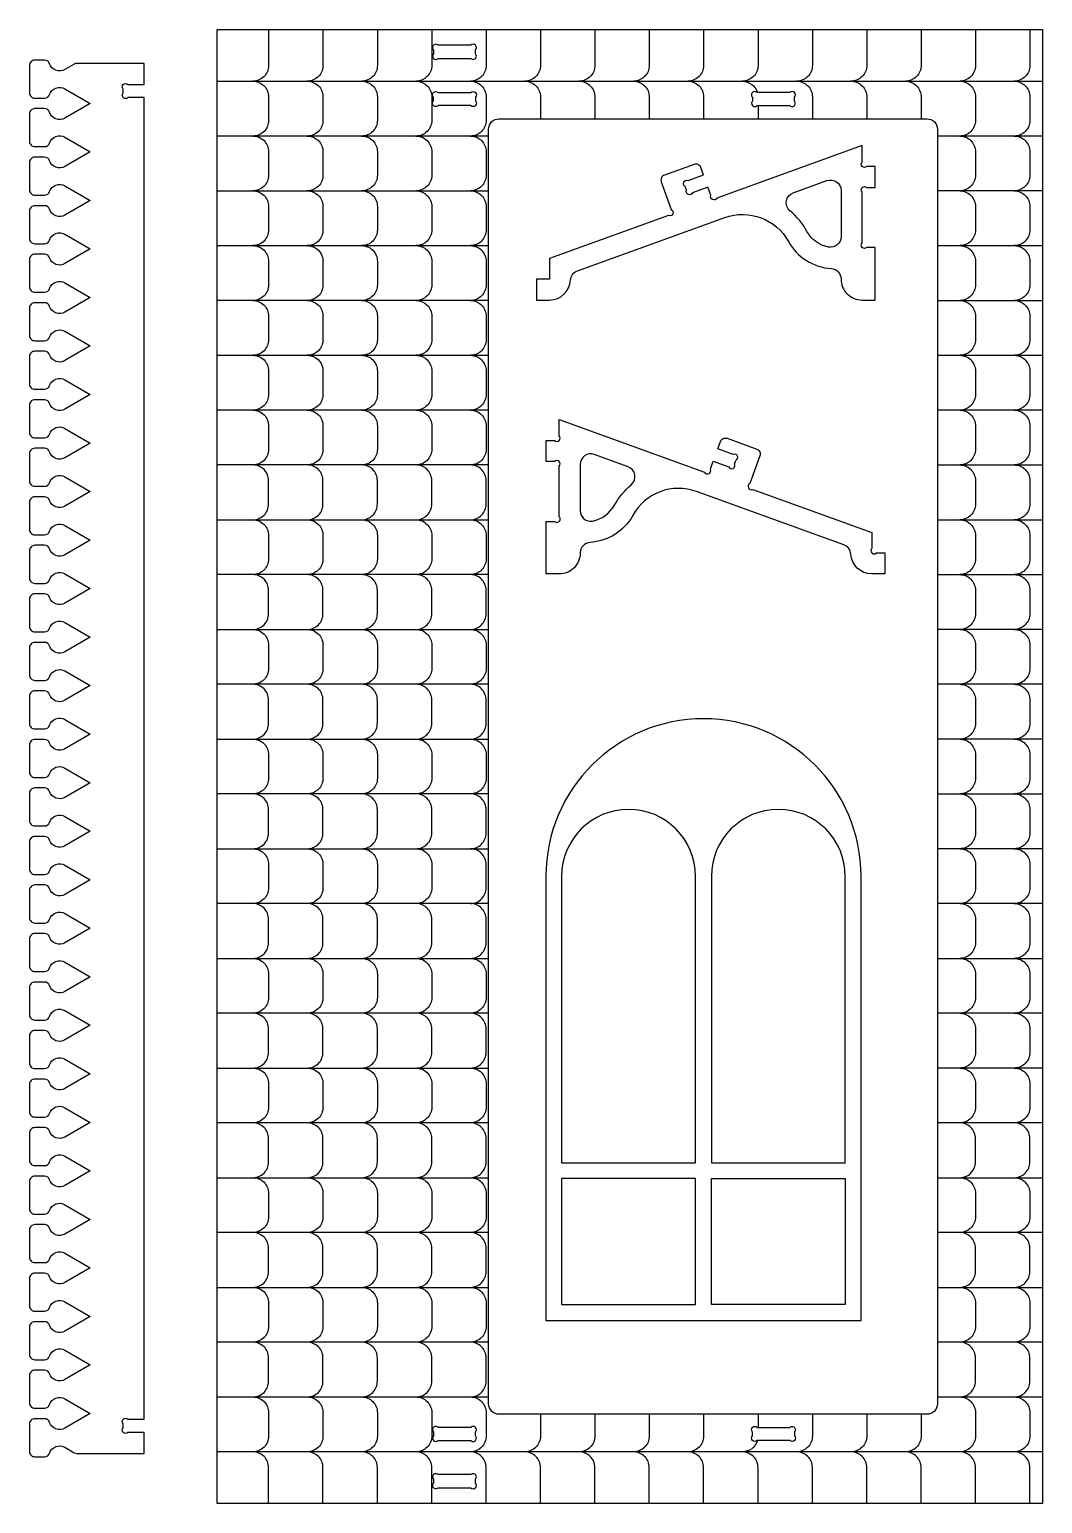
# Model space of a CAD drawing. Extents: x 3712 to 3901, y 1385 to 1507.
# Drawn here: x 3807.3 to 3845.9, y 1450.6 to 1506.8 of the extents above; entities that cross this region are included whole.
import ezdxf

# ---------------------------------------------------------------- set-up
doc = ezdxf.new("R2010")
doc.units = 0
doc.header["$MEASUREMENT"] = 0
doc.layers.add('LAYER1', color=18, linetype='CONTINUOUS')

msp = doc.modelspace()

# ---------------------------------------------------------------- linework, layer by layer
at = {"layer": 'LAYER1'}
for points in [[(3845.88, 1450.648), (3814.466, 1450.648), (3814.466, 1506.768), (3845.88, 1506.768)], [(3827.573, 1458.222), (3832.673, 1458.222), (3832.673, 1463.022), (3827.573, 1463.022)], [(3833.273, 1458.222), (3833.273, 1463.022), (3838.373, 1463.022), (3838.373, 1458.222)]]:
    msp.add_lwpolyline(points, close=True, dxfattribs=at)
for points in [[(3816.419, 1506.768), (3816.419, 1505.4, -0.414214), (3815.819, 1504.8)], [(3818.489, 1506.768), (3818.489, 1505.4, -0.414214), (3817.889, 1504.8)], [(3820.559, 1506.768), (3820.559, 1505.4, -0.414214), (3819.959, 1504.8)], [(3822.629, 1506.768), (3822.629, 1505.4, -0.414214), (3822.029, 1504.8)], [(3824.699, 1506.768), (3824.699, 1505.4, -0.414214), (3824.099, 1504.8)], [(3826.769, 1506.768), (3826.769, 1505.4, -0.414214), (3826.169, 1504.8)], [(3828.839, 1506.768), (3828.839, 1505.4, -0.414214), (3828.239, 1504.8)], [(3830.909, 1506.768), (3830.909, 1505.4, -0.414214), (3830.309, 1504.8)], [(3832.979, 1506.768), (3832.979, 1505.4, -0.414214), (3832.379, 1504.8)], [(3835.049, 1506.768), (3835.049, 1505.4, -0.414214), (3834.449, 1504.8)], [(3837.119, 1506.768), (3837.119, 1505.4, -0.414214), (3836.519, 1504.8)], [(3839.189, 1506.768), (3839.189, 1505.4, -0.414214), (3838.589, 1504.8)], [(3841.259, 1506.768), (3841.259, 1505.4, -0.414214), (3840.659, 1504.8)], [(3843.329, 1506.768), (3843.329, 1505.4, -0.414214), (3842.729, 1504.8)], [(3845.399, 1506.768), (3845.399, 1505.4, -0.414214), (3844.799, 1504.8)], [(3815.819, 1504.8, -0.414214), (3816.419, 1504.2), (3816.419, 1503.312, -0.414214), (3815.819, 1502.712)], [(3817.889, 1504.8, -0.414214), (3818.489, 1504.2), (3818.489, 1503.312, -0.414214), (3817.889, 1502.712)], [(3819.959, 1504.8, -0.414214), (3820.559, 1504.2), (3820.559, 1503.312, -0.414214), (3819.959, 1502.712)], [(3822.029, 1504.8, -0.414214), (3822.629, 1504.2), (3822.629, 1503.312, -0.414214), (3822.029, 1502.712)], [(3824.099, 1504.8, -0.414214), (3824.699, 1504.2), (3824.699, 1503.312, -0.414214), (3824.099, 1502.712)], [(3826.169, 1504.8, -0.414214), (3826.769, 1504.2), (3826.769, 1503.368)], [(3828.239, 1504.8, -0.414214), (3828.839, 1504.2), (3828.839, 1503.368)], [(3830.309, 1504.8, -0.414214), (3830.909, 1504.2), (3830.909, 1503.368)], [(3832.379, 1504.8, -0.414214), (3832.979, 1504.2), (3832.979, 1503.368)], [(3834.449, 1504.8, -0.332931), (3835.025, 1504.368)], [(3836.519, 1504.8, -0.414214), (3837.119, 1504.2), (3837.119, 1503.368)], [(3838.589, 1504.8, -0.414214), (3839.189, 1504.2), (3839.189, 1503.368)], [(3840.659, 1504.8, -0.414214), (3841.259, 1504.2), (3841.259, 1503.368)], [(3842.729, 1504.8, -0.414214), (3843.329, 1504.2), (3843.329, 1503.312, -0.414214), (3842.729, 1502.712)], [(3844.799, 1504.8, -0.414214), (3845.399, 1504.2), (3845.399, 1503.312, -0.414214), (3844.799, 1502.712)], [(3815.819, 1502.712, -0.414214), (3816.419, 1502.112), (3816.419, 1501.225, -0.414214), (3815.819, 1500.625)], [(3817.889, 1502.712, -0.414214), (3818.489, 1502.112), (3818.489, 1501.225, -0.414214), (3817.889, 1500.625)], [(3819.959, 1502.712, -0.414214), (3820.559, 1502.112), (3820.559, 1501.225, -0.414214), (3819.959, 1500.625)], [(3822.029, 1502.712, -0.414214), (3822.629, 1502.112), (3822.629, 1501.225, -0.414214), (3822.029, 1500.625)], [(3824.099, 1502.712, -0.414214), (3824.699, 1502.112), (3824.699, 1501.225, -0.414214), (3824.099, 1500.625)], [(3842.729, 1502.712, -0.414214), (3843.329, 1502.112), (3843.329, 1501.225, -0.414214), (3842.729, 1500.625)], [(3844.799, 1502.712, -0.414214), (3845.399, 1502.112), (3845.399, 1501.225, -0.414214), (3844.799, 1500.625)], [(3815.819, 1500.625, -0.414214), (3816.419, 1500.025), (3816.419, 1499.138, -0.414214), (3815.819, 1498.538)], [(3817.889, 1500.625, -0.414214), (3818.489, 1500.025), (3818.489, 1499.138, -0.414214), (3817.889, 1498.538)], [(3819.959, 1500.625, -0.414214), (3820.559, 1500.025), (3820.559, 1499.138, -0.414214), (3819.959, 1498.538)], [(3822.029, 1500.625, -0.414214), (3822.629, 1500.025), (3822.629, 1499.138, -0.414214), (3822.029, 1498.538)], [(3824.099, 1500.625, -0.414214), (3824.699, 1500.025), (3824.699, 1499.138, -0.414214), (3824.099, 1498.538)], [(3842.729, 1500.625, -0.414214), (3843.329, 1500.025), (3843.329, 1499.138, -0.414214), (3842.729, 1498.538)], [(3844.799, 1500.625, -0.414214), (3845.399, 1500.025), (3845.399, 1499.138, -0.414214), (3844.799, 1498.538)], [(3815.819, 1498.538, -0.414214), (3816.419, 1497.938), (3816.419, 1497.05, -0.414214), (3815.819, 1496.45)], [(3817.889, 1498.538, -0.414214), (3818.489, 1497.938), (3818.489, 1497.05, -0.414214), (3817.889, 1496.45)], [(3819.959, 1498.538, -0.414214), (3820.559, 1497.938), (3820.559, 1497.05, -0.414214), (3819.959, 1496.45)], [(3822.029, 1498.538, -0.414214), (3822.629, 1497.938), (3822.629, 1497.05, -0.414214), (3822.029, 1496.45)], [(3824.099, 1498.538, -0.414214), (3824.699, 1497.938), (3824.699, 1497.05, -0.414214), (3824.099, 1496.45)], [(3842.729, 1498.538, -0.414214), (3843.329, 1497.938), (3843.329, 1497.05, -0.414214), (3842.729, 1496.45)], [(3844.799, 1498.538, -0.414214), (3845.399, 1497.938), (3845.399, 1497.05, -0.414214), (3844.799, 1496.45)], [(3815.819, 1496.45, -0.414214), (3816.419, 1495.85), (3816.419, 1494.963, -0.414214), (3815.819, 1494.363)], [(3817.889, 1496.45, -0.414214), (3818.489, 1495.85), (3818.489, 1494.963, -0.414214), (3817.889, 1494.363)], [(3819.959, 1496.45, -0.414214), (3820.559, 1495.85), (3820.559, 1494.963, -0.414214), (3819.959, 1494.363)], [(3822.029, 1496.45, -0.414214), (3822.629, 1495.85), (3822.629, 1494.963, -0.414214), (3822.029, 1494.363)], [(3824.099, 1496.45, -0.414214), (3824.699, 1495.85), (3824.699, 1494.963, -0.414214), (3824.099, 1494.363)], [(3842.729, 1496.45, -0.414214), (3843.329, 1495.85), (3843.329, 1494.963, -0.414214), (3842.729, 1494.363)], [(3844.799, 1496.45, -0.414214), (3845.399, 1495.85), (3845.399, 1494.963, -0.414214), (3844.799, 1494.363)], [(3815.819, 1494.363, -0.414214), (3816.419, 1493.763), (3816.419, 1492.876, -0.414214), (3815.819, 1492.276)], [(3817.889, 1494.363, -0.414214), (3818.489, 1493.763), (3818.489, 1492.876, -0.414214), (3817.889, 1492.276)], [(3819.959, 1494.363, -0.414214), (3820.559, 1493.763), (3820.559, 1492.876, -0.414214), (3819.959, 1492.276)], [(3822.029, 1494.363, -0.414214), (3822.629, 1493.763), (3822.629, 1492.876, -0.414214), (3822.029, 1492.276)], [(3824.099, 1494.363, -0.414214), (3824.699, 1493.763), (3824.699, 1492.876, -0.414214), (3824.099, 1492.276)], [(3842.729, 1494.363, -0.414214), (3843.329, 1493.763), (3843.329, 1492.876, -0.414214), (3842.729, 1492.276)], [(3844.799, 1494.363, -0.414214), (3845.399, 1493.763), (3845.399, 1492.876, -0.414214), (3844.799, 1492.276)], [(3815.819, 1492.276, -0.414214), (3816.419, 1491.676), (3816.419, 1490.789, -0.414214), (3815.819, 1490.189)], [(3817.889, 1492.276, -0.414214), (3818.489, 1491.676), (3818.489, 1490.789, -0.414214), (3817.889, 1490.189)], [(3819.959, 1492.276, -0.414214), (3820.559, 1491.676), (3820.559, 1490.789, -0.414214), (3819.959, 1490.189)], [(3822.029, 1492.276, -0.414214), (3822.629, 1491.676), (3822.629, 1490.789, -0.414214), (3822.029, 1490.189)], [(3824.099, 1492.276, -0.414214), (3824.699, 1491.676), (3824.699, 1490.789, -0.414214), (3824.099, 1490.189)], [(3842.729, 1492.276, -0.414214), (3843.329, 1491.676), (3843.329, 1490.789, -0.414214), (3842.729, 1490.189)], [(3844.799, 1492.276, -0.414214), (3845.399, 1491.676), (3845.399, 1490.789, -0.414214), (3844.799, 1490.189)], [(3815.819, 1488.101, 0.414214), (3816.419, 1488.701), (3816.419, 1489.589, 0.414214), (3815.819, 1490.189)], [(3817.889, 1488.101, 0.414214), (3818.489, 1488.701), (3818.489, 1489.589, 0.414214), (3817.889, 1490.189)], [(3819.959, 1488.101, 0.414214), (3820.559, 1488.701), (3820.559, 1489.589, 0.414214), (3819.959, 1490.189)], [(3822.029, 1488.101, 0.414214), (3822.629, 1488.701), (3822.629, 1489.589, 0.414214), (3822.029, 1490.189)], [(3824.099, 1488.101, 0.414214), (3824.699, 1488.701), (3824.699, 1489.589, 0.414214), (3824.099, 1490.189)], [(3842.729, 1490.189, -0.414214), (3843.329, 1489.589), (3843.329, 1488.701, -0.414214), (3842.729, 1488.101)], [(3844.799, 1490.189, -0.414214), (3845.399, 1489.589), (3845.399, 1488.701, -0.414214), (3844.799, 1488.101)], [(3815.819, 1488.101, -0.414214), (3816.419, 1487.501), (3816.419, 1486.614, -0.414214), (3815.819, 1486.014)], [(3817.889, 1488.101, -0.414214), (3818.489, 1487.501), (3818.489, 1486.614, -0.414214), (3817.889, 1486.014)], [(3819.959, 1488.101, -0.414214), (3820.559, 1487.501), (3820.559, 1486.614, -0.414214), (3819.959, 1486.014)], [(3822.029, 1488.101, -0.414214), (3822.629, 1487.501), (3822.629, 1486.614, -0.414214), (3822.029, 1486.014)], [(3824.099, 1488.101, -0.414214), (3824.699, 1487.501), (3824.699, 1486.614, -0.414214), (3824.099, 1486.014)], [(3842.729, 1488.101, -0.414214), (3843.329, 1487.501), (3843.329, 1486.614, -0.414214), (3842.729, 1486.014)], [(3844.799, 1488.101, -0.414214), (3845.399, 1487.501), (3845.399, 1486.614, -0.414214), (3844.799, 1486.014)], [(3815.819, 1483.927, 0.414214), (3816.419, 1484.527), (3816.419, 1485.414, 0.414214), (3815.819, 1486.014)], [(3817.889, 1483.927, 0.414214), (3818.489, 1484.527), (3818.489, 1485.414, 0.414214), (3817.889, 1486.014)], [(3819.959, 1483.927, 0.414214), (3820.559, 1484.527), (3820.559, 1485.414, 0.414214), (3819.959, 1486.014)], [(3822.029, 1483.927, 0.414214), (3822.629, 1484.527), (3822.629, 1485.414, 0.414214), (3822.029, 1486.014)], [(3824.099, 1483.927, 0.414214), (3824.699, 1484.527), (3824.699, 1485.414, 0.414214), (3824.099, 1486.014)], [(3842.729, 1486.014, -0.414214), (3843.329, 1485.414), (3843.329, 1484.527, -0.414214), (3842.729, 1483.927)], [(3844.799, 1486.014, -0.414214), (3845.399, 1485.414), (3845.399, 1484.527, -0.414214), (3844.799, 1483.927)], [(3815.819, 1483.927, -0.414214), (3816.419, 1483.327), (3816.419, 1482.439, -0.414214), (3815.819, 1481.839)], [(3817.889, 1483.927, -0.414214), (3818.489, 1483.327), (3818.489, 1482.439, -0.414214), (3817.889, 1481.839)], [(3819.959, 1483.927, -0.414214), (3820.559, 1483.327), (3820.559, 1482.439, -0.414214), (3819.959, 1481.839)], [(3822.029, 1483.927, -0.414214), (3822.629, 1483.327), (3822.629, 1482.439, -0.414214), (3822.029, 1481.839)], [(3824.099, 1483.927, -0.414214), (3824.699, 1483.327), (3824.699, 1482.439, -0.414214), (3824.099, 1481.839)], [(3842.729, 1483.927, -0.414214), (3843.329, 1483.327), (3843.329, 1482.439, -0.414214), (3842.729, 1481.839)], [(3844.799, 1483.927, -0.414214), (3845.399, 1483.327), (3845.399, 1482.439, -0.414214), (3844.799, 1481.839)], [(3815.819, 1479.752, 0.414214), (3816.419, 1480.352), (3816.419, 1481.239, 0.414214), (3815.819, 1481.839)], [(3817.889, 1479.752, 0.414214), (3818.489, 1480.352), (3818.489, 1481.239, 0.414214), (3817.889, 1481.839)], [(3819.959, 1479.752, 0.414214), (3820.559, 1480.352), (3820.559, 1481.239, 0.414214), (3819.959, 1481.839)], [(3822.029, 1479.752, 0.414214), (3822.629, 1480.352), (3822.629, 1481.239, 0.414214), (3822.029, 1481.839)], [(3824.099, 1479.752, 0.414214), (3824.699, 1480.352), (3824.699, 1481.239, 0.414214), (3824.099, 1481.839)], [(3842.729, 1481.839, -0.414214), (3843.329, 1481.239), (3843.329, 1480.352, -0.414214), (3842.729, 1479.752)], [(3844.799, 1481.839, -0.414214), (3845.399, 1481.239), (3845.399, 1480.352, -0.414214), (3844.799, 1479.752)], [(3815.819, 1479.752, -0.414214), (3816.419, 1479.152), (3816.419, 1478.265, -0.414214), (3815.819, 1477.665)], [(3817.889, 1479.752, -0.414214), (3818.489, 1479.152), (3818.489, 1478.265, -0.414214), (3817.889, 1477.665)], [(3819.959, 1479.752, -0.414214), (3820.559, 1479.152), (3820.559, 1478.265, -0.414214), (3819.959, 1477.665)], [(3822.029, 1479.752, -0.414214), (3822.629, 1479.152), (3822.629, 1478.265, -0.414214), (3822.029, 1477.665)], [(3824.099, 1479.752, -0.414214), (3824.699, 1479.152), (3824.699, 1478.265, -0.414214), (3824.099, 1477.665)], [(3842.729, 1479.752, -0.414214), (3843.329, 1479.152), (3843.329, 1478.265, -0.414214), (3842.729, 1477.665)], [(3844.799, 1479.752, -0.414214), (3845.399, 1479.152), (3845.399, 1478.265, -0.414214), (3844.799, 1477.665)], [(3815.819, 1475.578, 0.414214), (3816.419, 1476.178), (3816.419, 1477.065, 0.414214), (3815.819, 1477.665)], [(3817.889, 1475.578, 0.414214), (3818.489, 1476.178), (3818.489, 1477.065, 0.414214), (3817.889, 1477.665)], [(3819.959, 1475.578, 0.414214), (3820.559, 1476.178), (3820.559, 1477.065, 0.414214), (3819.959, 1477.665)], [(3822.029, 1475.578, 0.414214), (3822.629, 1476.178), (3822.629, 1477.065, 0.414214), (3822.029, 1477.665)], [(3824.099, 1475.578, 0.414214), (3824.699, 1476.178), (3824.699, 1477.065, 0.414214), (3824.099, 1477.665)], [(3842.729, 1477.665, -0.414214), (3843.329, 1477.065), (3843.329, 1476.178, -0.414214), (3842.729, 1475.578)], [(3844.799, 1477.665, -0.414214), (3845.399, 1477.065), (3845.399, 1476.178, -0.414214), (3844.799, 1475.578)], [(3815.819, 1475.578, -0.414214), (3816.419, 1474.978), (3816.419, 1474.09, -0.414214), (3815.819, 1473.49)], [(3817.889, 1475.578, -0.414214), (3818.489, 1474.978), (3818.489, 1474.09, -0.414214), (3817.889, 1473.49)], [(3819.959, 1475.578, -0.414214), (3820.559, 1474.978), (3820.559, 1474.09, -0.414214), (3819.959, 1473.49)], [(3822.029, 1475.578, -0.414214), (3822.629, 1474.978), (3822.629, 1474.09, -0.414214), (3822.029, 1473.49)], [(3824.099, 1473.49, 0.414214), (3824.699, 1474.09), (3824.699, 1474.978, 0.414214), (3824.099, 1475.578)], [(3842.729, 1475.578, -0.414214), (3843.329, 1474.978), (3843.329, 1474.09, -0.414214), (3842.729, 1473.49)], [(3844.799, 1475.578, -0.414214), (3845.399, 1474.978), (3845.399, 1474.09, -0.414214), (3844.799, 1473.49)], [(3815.819, 1471.403, 0.414214), (3816.419, 1472.003), (3816.419, 1472.89, 0.414214), (3815.819, 1473.49)], [(3817.889, 1471.403, 0.414214), (3818.489, 1472.003), (3818.489, 1472.89, 0.414214), (3817.889, 1473.49)], [(3819.959, 1471.403, 0.414214), (3820.559, 1472.003), (3820.559, 1472.89, 0.414214), (3819.959, 1473.49)], [(3822.029, 1471.403, 0.414214), (3822.629, 1472.003), (3822.629, 1472.89, 0.414214), (3822.029, 1473.49)], [(3824.099, 1471.403, 0.414214), (3824.699, 1472.003), (3824.699, 1472.89, 0.414214), (3824.099, 1473.49)], [(3842.729, 1473.49, -0.414214), (3843.329, 1472.89), (3843.329, 1472.003, -0.414214), (3842.729, 1471.403)], [(3844.799, 1473.49, -0.414214), (3845.399, 1472.89), (3845.399, 1472.003, -0.414214), (3844.799, 1471.403)], [(3815.819, 1471.403, -0.414214), (3816.419, 1470.803), (3816.419, 1469.916, -0.414214), (3815.819, 1469.316)], [(3817.889, 1471.403, -0.414214), (3818.489, 1470.803), (3818.489, 1469.916, -0.414214), (3817.889, 1469.316)], [(3819.959, 1471.403, -0.414214), (3820.559, 1470.803), (3820.559, 1469.916, -0.414214), (3819.959, 1469.316)], [(3822.029, 1471.403, -0.414214), (3822.629, 1470.803), (3822.629, 1469.916, -0.414214), (3822.029, 1469.316)], [(3824.099, 1471.403, -0.414214), (3824.699, 1470.803), (3824.699, 1469.916, -0.414214), (3824.099, 1469.316)], [(3842.729, 1471.403, -0.414214), (3843.329, 1470.803), (3843.329, 1469.916, -0.414214), (3842.729, 1469.316)], [(3844.799, 1471.403, -0.414214), (3845.399, 1470.803), (3845.399, 1469.916, -0.414214), (3844.799, 1469.316)], [(3815.819, 1467.228, 0.414214), (3816.419, 1467.828), (3816.419, 1468.716, 0.414214), (3815.819, 1469.316)], [(3817.889, 1467.228, 0.414214), (3818.489, 1467.828), (3818.489, 1468.716, 0.414214), (3817.889, 1469.316)], [(3819.959, 1467.228, 0.414214), (3820.559, 1467.828), (3820.559, 1468.716, 0.414214), (3819.959, 1469.316)], [(3822.029, 1467.228, 0.414214), (3822.629, 1467.828), (3822.629, 1468.716, 0.414214), (3822.029, 1469.316)], [(3824.099, 1467.228, 0.414214), (3824.699, 1467.828), (3824.699, 1468.716, 0.414214), (3824.099, 1469.316)], [(3842.729, 1469.316, -0.414214), (3843.329, 1468.716), (3843.329, 1467.828, -0.414214), (3842.729, 1467.228)], [(3844.799, 1469.316, -0.414214), (3845.399, 1468.716), (3845.399, 1467.828, -0.414214), (3844.799, 1467.228)], [(3815.819, 1467.228, -0.414214), (3816.419, 1466.628), (3816.419, 1465.741, -0.414214), (3815.819, 1465.141)], [(3817.889, 1467.228, -0.414214), (3818.489, 1466.628), (3818.489, 1465.741, -0.414214), (3817.889, 1465.141)], [(3819.959, 1467.228, -0.414214), (3820.559, 1466.628), (3820.559, 1465.741, -0.414214), (3819.959, 1465.141)], [(3822.029, 1467.228, -0.414214), (3822.629, 1466.628), (3822.629, 1465.741, -0.414214), (3822.029, 1465.141)], [(3824.099, 1467.228, -0.414214), (3824.699, 1466.628), (3824.699, 1465.741, -0.414214), (3824.099, 1465.141)], [(3842.729, 1467.228, -0.414214), (3843.329, 1466.628), (3843.329, 1465.741, -0.414214), (3842.729, 1465.141)], [(3844.799, 1467.228, -0.414214), (3845.399, 1466.628), (3845.399, 1465.741, -0.414214), (3844.799, 1465.141)], [(3815.819, 1463.054, 0.414214), (3816.419, 1463.654), (3816.419, 1464.541, 0.414214), (3815.819, 1465.141)], [(3817.889, 1463.054, 0.414214), (3818.489, 1463.654), (3818.489, 1464.541, 0.414214), (3817.889, 1465.141)], [(3819.959, 1463.054, 0.414214), (3820.559, 1463.654), (3820.559, 1464.541, 0.414214), (3819.959, 1465.141)], [(3822.029, 1463.054, 0.414214), (3822.629, 1463.654), (3822.629, 1464.541, 0.414214), (3822.029, 1465.141)], [(3824.099, 1463.054, 0.414214), (3824.699, 1463.654), (3824.699, 1464.541, 0.414214), (3824.099, 1465.141)], [(3842.729, 1463.054, 0.414214), (3843.329, 1463.654), (3843.329, 1464.541, 0.414214), (3842.729, 1465.141)], [(3844.799, 1463.054, 0.414214), (3845.399, 1463.654), (3845.399, 1464.541, 0.414214), (3844.799, 1465.141)], [(3815.819, 1463.054, -0.414214), (3816.419, 1462.454), (3816.419, 1461.566, -0.414214), (3815.819, 1460.966)], [(3817.889, 1463.054, -0.414214), (3818.489, 1462.454), (3818.489, 1461.566, -0.414214), (3817.889, 1460.966)], [(3819.959, 1463.054, -0.414214), (3820.559, 1462.454), (3820.559, 1461.566, -0.414214), (3819.959, 1460.966)], [(3822.029, 1463.054, -0.414214), (3822.629, 1462.454), (3822.629, 1461.566, -0.414214), (3822.029, 1460.966)], [(3824.099, 1463.054, -0.414214), (3824.699, 1462.454), (3824.699, 1461.566, -0.414214), (3824.099, 1460.966)], [(3842.729, 1463.054, -0.414214), (3843.329, 1462.454), (3843.329, 1461.566, -0.414214), (3842.729, 1460.966)], [(3844.799, 1463.054, -0.414214), (3845.399, 1462.454), (3845.399, 1461.566, -0.414214), (3844.799, 1460.966)], [(3815.819, 1458.879, 0.414214), (3816.419, 1459.479), (3816.419, 1460.366, 0.414214), (3815.819, 1460.966)], [(3817.889, 1458.879, 0.414214), (3818.489, 1459.479), (3818.489, 1460.366, 0.414214), (3817.889, 1460.966)], [(3819.959, 1458.879, 0.414214), (3820.559, 1459.479), (3820.559, 1460.366, 0.414214), (3819.959, 1460.966)], [(3822.029, 1458.879, 0.414214), (3822.629, 1459.479), (3822.629, 1460.366, 0.414214), (3822.029, 1460.966)], [(3824.099, 1458.879, 0.414214), (3824.699, 1459.479), (3824.699, 1460.366, 0.414214), (3824.099, 1460.966)], [(3842.729, 1458.879, 0.414214), (3843.329, 1459.479), (3843.329, 1460.366, 0.414214), (3842.729, 1460.966)], [(3844.799, 1458.879, 0.414214), (3845.399, 1459.479), (3845.399, 1460.366, 0.414214), (3844.799, 1460.966)], [(3815.819, 1458.879, -0.414214), (3816.419, 1458.279), (3816.419, 1457.392, -0.414214), (3815.819, 1456.792)], [(3817.889, 1458.879, -0.414214), (3818.489, 1458.279), (3818.489, 1457.392, -0.414214), (3817.889, 1456.792)], [(3819.959, 1458.879, -0.414214), (3820.559, 1458.279), (3820.559, 1457.392, -0.414214), (3819.959, 1456.792)], [(3822.029, 1458.879, -0.414214), (3822.629, 1458.279), (3822.629, 1457.392, -0.414214), (3822.029, 1456.792)], [(3824.099, 1458.879, -0.414214), (3824.699, 1458.279), (3824.699, 1457.392, -0.414214), (3824.099, 1456.792)], [(3842.729, 1458.879, -0.414214), (3843.329, 1458.279), (3843.329, 1457.392, -0.414214), (3842.729, 1456.792)], [(3844.799, 1458.879, -0.414214), (3845.399, 1458.279), (3845.399, 1457.392, -0.414214), (3844.799, 1456.792)], [(3815.819, 1454.705, 0.414214), (3816.419, 1455.305), (3816.419, 1456.192, 0.414214), (3815.819, 1456.792)], [(3817.889, 1454.705, 0.414214), (3818.489, 1455.305), (3818.489, 1456.192, 0.414214), (3817.889, 1456.792)], [(3819.959, 1454.705, 0.414214), (3820.559, 1455.305), (3820.559, 1456.192, 0.414214), (3819.959, 1456.792)], [(3822.029, 1454.705, 0.414214), (3822.629, 1455.305), (3822.629, 1456.192, 0.414214), (3822.029, 1456.792)], [(3824.099, 1454.705, 0.414214), (3824.699, 1455.305), (3824.699, 1456.192, 0.414214), (3824.099, 1456.792)], [(3842.729, 1454.705, 0.414214), (3843.329, 1455.305), (3843.329, 1456.192, 0.414214), (3842.729, 1456.792)], [(3844.799, 1454.705, 0.414214), (3845.399, 1455.305), (3845.399, 1456.192, 0.414214), (3844.799, 1456.792)], [(3815.819, 1454.705, -0.414214), (3816.419, 1454.105), (3816.419, 1453.217, -0.414214), (3815.819, 1452.617)], [(3817.889, 1454.705, -0.414214), (3818.489, 1454.105), (3818.489, 1453.217, -0.414214), (3817.889, 1452.617)], [(3819.959, 1454.705, -0.414214), (3820.559, 1454.105), (3820.559, 1453.217, -0.414214), (3819.959, 1452.617)], [(3822.029, 1454.705, -0.414214), (3822.629, 1454.105), (3822.629, 1453.217, -0.414214), (3822.029, 1452.617)], [(3824.099, 1454.705, -0.414214), (3824.699, 1454.105), (3824.699, 1453.217, -0.414214), (3824.099, 1452.617)], [(3842.729, 1454.705, -0.414214), (3843.329, 1454.105), (3843.329, 1453.217, -0.414214), (3842.729, 1452.617)], [(3844.799, 1454.705, -0.414214), (3845.399, 1454.105), (3845.399, 1453.217, -0.414214), (3844.799, 1452.617)], [(3826.769, 1454.048), (3826.769, 1453.217, -0.414214), (3826.169, 1452.617)], [(3828.839, 1454.048), (3828.839, 1453.217, -0.414214), (3828.239, 1452.617)], [(3830.909, 1454.048), (3830.909, 1453.217, -0.414214), (3830.309, 1452.617)], [(3832.979, 1454.048), (3832.979, 1453.217, -0.414214), (3832.379, 1452.617)], [(3837.119, 1454.048), (3837.119, 1453.217, -0.414214), (3836.519, 1452.617)], [(3839.189, 1454.048), (3839.189, 1453.217, -0.414214), (3838.589, 1452.617)], [(3841.259, 1454.048), (3841.259, 1453.217, -0.414214), (3840.659, 1452.617)], [(3835.025, 1453.048, -0.332931), (3834.449, 1452.617)], [(3816.419, 1450.648), (3816.419, 1452.017, 0.414214), (3815.819, 1452.617)], [(3818.489, 1450.648), (3818.489, 1452.017, 0.414214), (3817.889, 1452.617)], [(3820.559, 1450.648), (3820.559, 1452.017, 0.414214), (3819.959, 1452.617)], [(3822.629, 1450.648), (3822.629, 1452.017, 0.414214), (3822.029, 1452.617)], [(3824.699, 1450.648), (3824.699, 1452.017, 0.414214), (3824.099, 1452.617)], [(3826.769, 1450.648), (3826.769, 1452.017, 0.414214), (3826.169, 1452.617)], [(3828.839, 1450.648), (3828.839, 1452.017, 0.414214), (3828.239, 1452.617)], [(3830.909, 1450.648), (3830.909, 1452.017, 0.414214), (3830.309, 1452.617)], [(3832.979, 1450.648), (3832.979, 1452.017, 0.414214), (3832.379, 1452.617)], [(3835.049, 1450.648), (3835.049, 1452.017, 0.414214), (3834.449, 1452.617)], [(3837.119, 1450.648), (3837.119, 1452.017, 0.414214), (3836.519, 1452.617)], [(3839.189, 1450.648), (3839.189, 1452.017, 0.414214), (3838.589, 1452.617)], [(3841.259, 1450.648), (3841.259, 1452.017, 0.414214), (3840.659, 1452.617)], [(3843.329, 1450.648), (3843.329, 1452.017, 0.414214), (3842.729, 1452.617)], [(3845.399, 1450.648), (3845.399, 1452.017, 0.414214), (3844.799, 1452.617)]]:
    msp.add_lwpolyline(points, format="xyb", dxfattribs=at)
for points in [[(3822.692, 1505.991), (3822.692, 1505.846, 1), (3822.869, 1505.668), (3824.115, 1505.668, 1), (3824.292, 1505.846), (3824.292, 1505.991, 1), (3824.115, 1506.168), (3822.869, 1506.168, 1)], [(3808.661, 1505.244, -0.475677), (3808.081, 1505.465, 0.32375), (3807.891, 1505.602), (3807.515, 1505.602, 0.414214), (3807.315, 1505.402), (3807.315, 1504.355, 0.414214), (3807.515, 1504.155), (3807.891, 1504.155, 0.32375), (3808.081, 1504.292, -0.475677), (3808.661, 1504.513), (3809.628, 1503.955), (3808.661, 1503.396, -0.475677), (3808.081, 1503.617, 0.32375), (3807.891, 1503.755), (3807.515, 1503.755, 0.414214), (3807.315, 1503.555), (3807.315, 1502.507, 0.414214), (3807.515, 1502.307), (3807.891, 1502.307, 0.32375), (3808.081, 1502.445, -0.475677), (3808.661, 1502.666), (3809.628, 1502.107), (3808.661, 1501.549, -0.475677), (3808.081, 1501.77, 0.32375), (3807.891, 1501.907), (3807.515, 1501.907, 0.414214), (3807.315, 1501.707), (3807.315, 1500.66, 0.414214), (3807.515, 1500.46), (3807.891, 1500.46, 0.32375), (3808.081, 1500.597, -0.475677), (3808.661, 1500.819), (3809.628, 1500.26), (3808.661, 1499.702, -0.475677), (3808.081, 1499.923, 0.32375), (3807.891, 1500.06), (3807.515, 1500.06, 0.414214), (3807.315, 1499.86), (3807.315, 1498.813, 0.414214), (3807.515, 1498.613), (3807.891, 1498.613, 0.32375), (3808.081, 1498.75, -0.475677), (3808.661, 1498.971), (3809.628, 1498.413), (3808.661, 1497.854, -0.475677), (3808.081, 1498.075, 0.32375), (3807.891, 1498.213), (3807.515, 1498.213, 0.414214), (3807.315, 1498.013), (3807.315, 1496.965, 0.414214), (3807.515, 1496.765), (3807.891, 1496.765, 0.32375), (3808.081, 1496.903, -0.475677), (3808.661, 1497.124), (3809.628, 1496.565), (3808.661, 1496.007, -0.475677), (3808.081, 1496.228, 0.32375), (3807.891, 1496.365), (3807.515, 1496.365, 0.414214), (3807.315, 1496.165), (3807.315, 1495.118, 0.414214), (3807.515, 1494.918), (3807.891, 1494.918, 0.32375), (3808.081, 1495.055, -0.475677), (3808.661, 1495.277), (3809.628, 1494.718), (3808.661, 1494.16, -0.475677), (3808.081, 1494.381, 0.32375), (3807.891, 1494.518), (3807.515, 1494.518, 0.414214), (3807.315, 1494.318), (3807.315, 1493.271, 0.414214), (3807.515, 1493.071), (3807.891, 1493.071, 0.32375), (3808.081, 1493.208, -0.475677), (3808.661, 1493.429), (3809.628, 1492.871), (3808.661, 1492.312, -0.475677), (3808.081, 1492.533, 0.32375), (3807.891, 1492.671), (3807.515, 1492.671, 0.414214), (3807.315, 1492.471), (3807.315, 1491.423, 0.414214), (3807.515, 1491.223), (3807.891, 1491.223, 0.32375), (3808.081, 1491.361, -0.475677), (3808.661, 1491.582), (3809.628, 1491.023), (3808.661, 1490.465, -0.475677), (3808.081, 1490.686, 0.32375), (3807.891, 1490.823), (3807.515, 1490.823, 0.414214), (3807.315, 1490.623), (3807.315, 1489.576, 0.414214), (3807.515, 1489.376), (3807.891, 1489.376, 0.32375), (3808.081, 1489.513, -0.475677), (3808.661, 1489.735), (3809.628, 1489.176), (3808.661, 1488.618, -0.475677), (3808.081, 1488.839, 0.32375), (3807.891, 1488.976), (3807.515, 1488.976, 0.414214), (3807.315, 1488.776), (3807.315, 1487.729, 0.414214), (3807.515, 1487.529), (3807.891, 1487.529, 0.32375), (3808.081, 1487.666, -0.475677), (3808.661, 1487.887), (3809.628, 1487.329), (3808.661, 1486.77, -0.475677), (3808.081, 1486.991, 0.32375), (3807.891, 1487.129), (3807.515, 1487.129, 0.414214), (3807.315, 1486.929), (3807.315, 1485.881, 0.414214), (3807.515, 1485.681), (3807.891, 1485.681, 0.32375), (3808.081, 1485.819, -0.475677), (3808.661, 1486.04), (3809.628, 1485.481), (3808.661, 1484.923, -0.475677), (3808.081, 1485.144, 0.32375), (3807.891, 1485.281), (3807.515, 1485.281, 0.414214), (3807.315, 1485.081), (3807.315, 1484.034, 0.414214), (3807.515, 1483.834), (3807.891, 1483.834, 0.32375), (3808.081, 1483.971, -0.475677), (3808.661, 1484.193), (3809.628, 1483.634), (3808.661, 1483.076, -0.475677), (3808.081, 1483.297, 0.32375), (3807.891, 1483.434), (3807.515, 1483.434, 0.414214), (3807.315, 1483.234), (3807.315, 1482.187, 0.414214), (3807.515, 1481.987), (3807.891, 1481.987, 0.32375), (3808.081, 1482.124, -0.475677), (3808.661, 1482.345), (3809.628, 1481.787), (3808.661, 1481.228, -0.475677), (3808.081, 1481.449, 0.32375), (3807.891, 1481.587), (3807.515, 1481.587, 0.414214), (3807.315, 1481.387), (3807.315, 1480.339, 0.414214), (3807.515, 1480.139), (3807.891, 1480.139, 0.32375), (3808.081, 1480.277, -0.475677), (3808.661, 1480.498), (3809.628, 1479.939), (3808.661, 1479.381, -0.475677), (3808.081, 1479.602, 0.32375), (3807.891, 1479.739), (3807.515, 1479.739, 0.414214), (3807.315, 1479.539), (3807.315, 1478.492, 0.414214), (3807.515, 1478.292), (3807.891, 1478.292, 0.32375), (3808.081, 1478.429, -0.475677), (3808.661, 1478.651), (3809.628, 1478.092), (3808.661, 1477.534, -0.475677), (3808.081, 1477.755, 0.32375), (3807.891, 1477.892), (3807.515, 1477.892, 0.414214), (3807.315, 1477.692), (3807.315, 1476.645, 0.414214), (3807.515, 1476.445), (3807.891, 1476.445, 0.32375), (3808.081, 1476.582, -0.475677), (3808.661, 1476.803), (3809.628, 1476.245), (3808.661, 1475.686, -0.475677), (3808.081, 1475.907, 0.32375), (3807.891, 1476.045), (3807.515, 1476.045, 0.414214), (3807.315, 1475.845), (3807.315, 1474.797, 0.414214), (3807.515, 1474.597), (3807.891, 1474.597, 0.32375), (3808.081, 1474.735, -0.475677), (3808.661, 1474.956), (3809.628, 1474.397), (3808.661, 1473.839, -0.475677), (3808.081, 1474.06, 0.32375), (3807.891, 1474.197), (3807.515, 1474.197, 0.414214), (3807.315, 1473.997), (3807.315, 1472.95, 0.414214), (3807.515, 1472.75), (3807.891, 1472.75, 0.32375), (3808.081, 1472.887, -0.475677), (3808.661, 1473.109), (3809.628, 1472.55), (3808.661, 1471.992, -0.475677), (3808.081, 1472.213, 0.32375), (3807.891, 1472.35), (3807.515, 1472.35, 0.414214), (3807.315, 1472.15), (3807.315, 1471.103, 0.414214), (3807.515, 1470.903), (3807.891, 1470.903, 0.32375), (3808.081, 1471.04, -0.475677), (3808.661, 1471.261), (3809.628, 1470.703), (3808.661, 1470.144, -0.475677), (3808.081, 1470.365, 0.32375), (3807.891, 1470.503), (3807.515, 1470.503, 0.414214), (3807.315, 1470.303), (3807.315, 1469.255, 0.414214), (3807.515, 1469.055), (3807.891, 1469.055, 0.32375), (3808.081, 1469.193, -0.475677), (3808.661, 1469.414), (3809.628, 1468.855), (3808.661, 1468.297, -0.475677), (3808.081, 1468.518, 0.32375), (3807.891, 1468.655), (3807.515, 1468.655, 0.414214), (3807.315, 1468.455), (3807.315, 1467.408, 0.414214), (3807.515, 1467.208), (3807.891, 1467.208, 0.32375), (3808.081, 1467.345, -0.475677), (3808.661, 1467.567), (3809.628, 1467.008), (3808.661, 1466.45, -0.475677), (3808.081, 1466.671, 0.32375), (3807.891, 1466.808), (3807.515, 1466.808, 0.414214), (3807.315, 1466.608), (3807.315, 1465.561, 0.414214), (3807.515, 1465.361), (3807.891, 1465.361, 0.32375), (3808.081, 1465.498, -0.475677), (3808.661, 1465.719), (3809.628, 1465.161), (3808.661, 1464.602, -0.475677), (3808.081, 1464.823, 0.32375), (3807.891, 1464.961), (3807.515, 1464.961, 0.414214), (3807.315, 1464.761), (3807.315, 1463.713, 0.414214), (3807.515, 1463.513), (3807.891, 1463.513, 0.32375), (3808.081, 1463.651, -0.475677), (3808.661, 1463.872), (3809.628, 1463.313), (3808.661, 1462.755, -0.475677), (3808.081, 1462.976, 0.32375), (3807.891, 1463.113), (3807.515, 1463.113, 0.414214), (3807.315, 1462.913), (3807.315, 1461.866, 0.414214), (3807.515, 1461.666), (3807.891, 1461.666, 0.32375), (3808.081, 1461.804, -0.475677), (3808.661, 1462.025), (3809.628, 1461.466), (3808.661, 1460.908, -0.475677), (3808.081, 1461.129, 0.32375), (3807.891, 1461.266), (3807.515, 1461.266, 0.414214), (3807.315, 1461.066), (3807.315, 1460.019, 0.414214), (3807.515, 1459.819), (3807.891, 1459.819, 0.32375), (3808.081, 1459.956, -0.475677), (3808.661, 1460.177), (3809.628, 1459.619), (3808.661, 1459.06, -0.475677), (3808.081, 1459.281, 0.32375), (3807.891, 1459.419), (3807.515, 1459.419, 0.414214), (3807.315, 1459.219), (3807.315, 1458.171, 0.414214), (3807.515, 1457.971), (3807.891, 1457.971, 0.32375), (3808.081, 1458.109, -0.475677), (3808.661, 1458.33), (3809.628, 1457.771), (3808.661, 1457.213, -0.475677), (3808.081, 1457.434, 0.32375), (3807.891, 1457.571), (3807.515, 1457.571, 0.414214), (3807.315, 1457.371), (3807.315, 1456.324, 0.414214), (3807.515, 1456.124), (3807.891, 1456.124, 0.32375), (3808.081, 1456.262, -0.475677), (3808.661, 1456.483), (3809.628, 1455.924), (3808.661, 1455.366, -0.475677), (3808.081, 1455.587, 0.32375), (3807.891, 1455.724), (3807.515, 1455.724, 0.414214), (3807.315, 1455.524), (3807.315, 1454.477, 0.414214), (3807.515, 1454.277), (3807.891, 1454.277, 0.32375), (3808.081, 1454.414, -0.475677), (3808.661, 1454.635), (3809.628, 1454.077), (3808.661, 1453.518, -0.475677), (3808.081, 1453.739, 0.32375), (3807.891, 1453.877), (3807.515, 1453.877, 0.414214), (3807.315, 1453.677), (3807.315, 1452.629, 0.414214), (3807.515, 1452.429), (3807.891, 1452.429, 0.32375), (3808.081, 1452.567, -0.475677), (3808.661, 1452.788), (3809.017, 1452.583, 0.131652), (3809.117, 1452.556), (3811.683, 1452.556), (3811.683, 1453.356), (3811.061, 1453.356, -1), (3810.883, 1453.533), (3810.883, 1453.679, -1), (3811.061, 1453.856), (3811.683, 1453.856), (3811.683, 1504.176), (3811.061, 1504.176, -1), (3810.883, 1504.353), (3810.883, 1504.499, -1), (3811.061, 1504.676), (3811.683, 1504.676), (3811.683, 1505.476), (3809.117, 1505.476, 0.131652), (3809.017, 1505.449)], [(3824.115, 1503.868), (3822.869, 1503.868, -1), (3822.692, 1504.046), (3822.692, 1504.191, -1), (3822.869, 1504.368), (3824.115, 1504.368, -1), (3824.292, 1504.191), (3824.292, 1504.046, -1)], [(3834.837, 1504.191), (3834.837, 1504.046, 1), (3835.015, 1503.868), (3836.26, 1503.868, 1), (3836.437, 1504.046), (3836.437, 1504.191, 1), (3836.26, 1504.368), (3835.015, 1504.368, 1)], [(3841.88, 1502.968), (3841.88, 1454.448, -0.414214), (3841.48, 1454.048), (3825.192, 1454.048, -0.414214), (3824.792, 1454.448), (3824.792, 1502.968, -0.414214), (3825.192, 1503.368), (3841.48, 1503.368, -0.414214)], [(3832.871, 1501.512, 0.414214), (3832.615, 1501.632), (3831.486, 1501.224, 0.414214), (3831.366, 1500.968), (3831.748, 1499.912, -1), (3831.641, 1499.685), (3827.111, 1498.048), (3827.111, 1497.268), (3826.611, 1497.268), (3826.611, 1496.468), (3827.111, 1496.468, 0.3991), (3827.91, 1497.226, -0.301728), (3828.174, 1497.582), (3833.781, 1499.608, -0.36851), (3836.21, 1498.695, 0.256171), (3837.836, 1497.667, -0.396051), (3838.211, 1497.268, 0.414214), (3839.011, 1496.468), (3839.511, 1496.468), (3839.511, 1498.468), (3839.188, 1498.468, -1), (3839.011, 1498.645), (3839.011, 1500.571, -1), (3839.188, 1500.748), (3839.511, 1500.748), (3839.511, 1501.548), (3839.188, 1501.548, -1), (3839.011, 1501.725), (3839.011, 1502.348), (3833.48, 1500.35, -1), (3833.253, 1500.456), (3833.143, 1500.76), (3832.557, 1500.548, -1), (3832.33, 1500.654), (3832.281, 1500.791, -1), (3832.387, 1501.018), (3832.973, 1501.23)], [(3838.211, 1500.639), (3838.211, 1498.877, -0.470475), (3837.736, 1498.484, -0.222915), (3836.91, 1499.082, 0.091524), (3836.265, 1499.868, -0.57735), (3836.387, 1500.55), (3837.675, 1501.015, -0.519833)], [(3833.619, 1491.083, -0.414214), (3833.875, 1491.203), (3835.004, 1490.795, -0.414214), (3835.124, 1490.539), (3834.742, 1489.483, 1), (3834.849, 1489.256), (3839.379, 1487.619), (3839.379, 1487.016, 1), (3839.556, 1486.838), (3839.879, 1486.838), (3839.879, 1486.038), (3839.379, 1486.038, -0.3991), (3838.58, 1486.797, 0.301728), (3838.316, 1487.152), (3832.709, 1489.179, 0.36851), (3830.28, 1488.266, -0.256171), (3828.654, 1487.238, 0.396051), (3828.279, 1486.838, -0.414214), (3827.479, 1486.038), (3826.979, 1486.038), (3826.979, 1488.038), (3827.302, 1488.038, 1), (3827.479, 1488.216), (3827.479, 1490.142, 1), (3827.302, 1490.319), (3826.979, 1490.319), (3826.979, 1491.119), (3827.302, 1491.119, 1), (3827.479, 1491.296), (3827.479, 1491.919), (3833.011, 1489.92, 1), (3833.237, 1490.027), (3833.347, 1490.33), (3833.933, 1490.119, 1), (3834.16, 1490.225), (3834.209, 1490.362, 1), (3834.103, 1490.589), (3833.517, 1490.801)], [(3828.279, 1490.21), (3828.279, 1488.448, 0.470475), (3828.754, 1488.055, 0.222915), (3829.58, 1488.653, -0.091524), (3830.225, 1489.438, 0.57735), (3830.103, 1490.12), (3828.815, 1490.586, 0.519833)], [(3838.973, 1457.622), (3838.973, 1474.526, 1), (3826.973, 1474.526), (3826.973, 1457.622)], [(3827.573, 1474.526), (3827.573, 1463.622), (3832.673, 1463.622), (3832.673, 1474.526, 1)], [(3833.273, 1474.526), (3833.273, 1463.622), (3838.373, 1463.622), (3838.373, 1474.526, 1)], [(3822.692, 1453.371), (3822.692, 1453.226, 1), (3822.869, 1453.048), (3824.115, 1453.048, 1), (3824.292, 1453.226), (3824.292, 1453.371, 1), (3824.115, 1453.548), (3822.869, 1453.548, 1)], [(3835.015, 1453.548), (3836.26, 1453.548, -1), (3836.437, 1453.371), (3836.437, 1453.226, -1), (3836.26, 1453.048), (3835.015, 1453.048, -1), (3834.837, 1453.226), (3834.837, 1453.371, -1)], [(3824.115, 1451.748), (3822.869, 1451.748, 1), (3822.692, 1451.571), (3822.692, 1451.426, 1), (3822.869, 1451.248), (3824.115, 1451.248, 1), (3824.292, 1451.426), (3824.292, 1451.571, 1)]]:
    msp.add_lwpolyline(points, format="xyb", close=True, dxfattribs=at)
for points in [[(3814.466, 1504.8), (3845.88, 1504.8)], [(3835.049, 1503.868), (3835.049, 1503.368)], [(3824.792, 1502.712), (3814.466, 1502.712)], [(3845.88, 1502.712), (3841.88, 1502.712)], [(3814.466, 1500.625), (3824.792, 1500.625)], [(3845.88, 1500.625), (3841.88, 1500.625)], [(3814.466, 1498.538), (3824.792, 1498.538)], [(3841.88, 1498.538), (3845.88, 1498.538)], [(3824.792, 1496.45), (3814.466, 1496.45)], [(3841.88, 1496.45), (3845.88, 1496.45)], [(3814.466, 1494.363), (3824.792, 1494.363)], [(3841.88, 1494.363), (3845.88, 1494.363)], [(3824.792, 1492.276), (3814.466, 1492.276)], [(3845.88, 1492.276), (3841.88, 1492.276)], [(3824.792, 1490.189), (3814.466, 1490.189)], [(3841.88, 1490.189), (3845.88, 1490.189)], [(3814.466, 1488.101), (3824.792, 1488.101)], [(3841.88, 1488.101), (3845.88, 1488.101)], [(3824.792, 1486.014), (3814.466, 1486.014)], [(3841.88, 1486.014), (3845.88, 1486.014)], [(3814.466, 1483.927), (3824.792, 1483.927)], [(3845.88, 1483.927), (3841.88, 1483.927)], [(3824.792, 1481.839), (3814.466, 1481.839)], [(3845.88, 1481.839), (3841.88, 1481.839)], [(3814.466, 1479.752), (3824.792, 1479.752)], [(3845.88, 1479.752), (3841.88, 1479.752)], [(3824.792, 1477.665), (3814.466, 1477.665)], [(3841.88, 1477.665), (3845.88, 1477.665)], [(3814.466, 1475.578), (3824.792, 1475.578)], [(3845.88, 1475.578), (3841.88, 1475.578)], [(3824.792, 1473.49), (3814.466, 1473.49)], [(3845.88, 1473.49), (3841.88, 1473.49)], [(3814.466, 1471.403), (3824.792, 1471.403)], [(3841.88, 1471.403), (3845.88, 1471.403)], [(3824.792, 1469.316), (3814.466, 1469.316)], [(3845.88, 1469.316), (3841.88, 1469.316)], [(3814.466, 1467.228), (3824.792, 1467.228)], [(3845.88, 1467.228), (3841.88, 1467.228)], [(3824.792, 1465.141), (3814.466, 1465.141)], [(3845.88, 1465.141), (3841.88, 1465.141)], [(3814.466, 1463.054), (3824.792, 1463.054)], [(3841.88, 1463.054), (3845.88, 1463.054)], [(3824.792, 1460.966), (3814.466, 1460.966)], [(3845.88, 1460.966), (3841.88, 1460.966)], [(3814.466, 1458.879), (3824.792, 1458.879)], [(3841.88, 1458.879), (3845.88, 1458.879)], [(3824.792, 1456.792), (3814.466, 1456.792)], [(3845.88, 1456.792), (3841.88, 1456.792)], [(3814.466, 1454.705), (3824.792, 1454.705)], [(3841.88, 1454.705), (3845.88, 1454.705)], [(3835.049, 1454.048), (3835.049, 1453.548)], [(3845.88, 1452.617), (3814.466, 1452.617)]]:
    msp.add_lwpolyline(points, dxfattribs=at)

doc.saveas('drawing.dxf')
